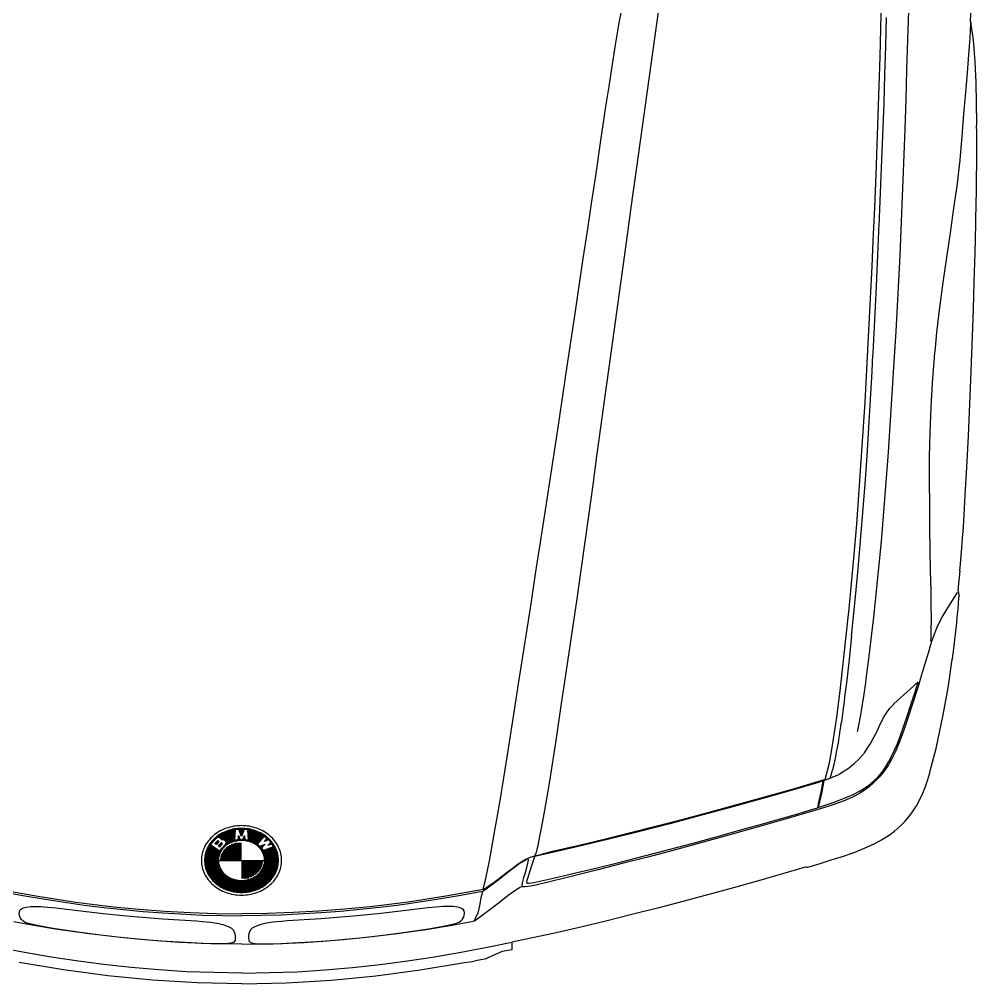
# Model space of a CAD drawing. Header units: millimetres. Extents: x -38686 to 870903, y -23218 to 232707.
# Drawn here: x 36675 to 37750, y 13337 to 14419 of the extents above; entities that cross this region are included whole.
import ezdxf

# ---------------------------------------------------------------- set-up
doc = ezdxf.new("R2010")
doc.units = ezdxf.units.MM
doc.header["$LTSCALE"] = 10
doc.layers.add('40 - Detail Outline', color=142, linetype='Continuous')

msp = doc.modelspace()

# ---------------------------------------------------------------- linework, layer by layer
at = {"layer": '40 - Detail Outline', "color": 252, "linetype": 'Continuous'}
for p, q in [((37743.28, 14416.795), (37745.68, 14471.195)), ((37348.78, 14415.695), (37353.58, 14440.195)), ((37395.067, 14448.002), (37367.68, 14250.695)), ((37642.68, 14409.195), (37643.38, 14440.895)), ((37672.88, 14396.495), (37673.88, 14428.995)), ((37648.08, 14389.495), (37648.88, 14421.595)), ((37344.58, 14390.995), (37348.78, 14415.695)), ((37641.78, 14377.495), (37642.68, 14409.195)), ((37743.18, 14414.895), (37742.38, 14398.195)), ((37743.28, 14417.395), (37743.18, 14414.895)), ((37743.28, 14416.795), (37746.28, 14395.995)), ((37671.88, 14363.095), (37672.88, 14396.495)), ((37742.38, 14398.195), (37741.08, 14379.695)), ((37746.28, 14395.995), (37748.18, 14371.795)), ((37340.78, 14366.395), (37344.58, 14390.995)), ((37647.18, 14357.495), (37648.08, 14389.495)), ((37640.78, 14344.495), (37641.78, 14377.495)), ((37741.08, 14379.695), (37739.38, 14359.395)), ((37337.38, 14343.995), (37340.78, 14366.395)), ((37748.18, 14371.795), (37749.18, 14348.495)), ((37646.08, 14325.495), (37647.18, 14357.495)), ((37670.78, 14329.595), (37671.88, 14363.095)), ((37739.38, 14359.395), (37737.48, 14337.295)), ((37333.88, 14321.595), (37337.38, 14343.995)), ((37639.68, 14311.395), (37640.78, 14344.495)), ((37749.18, 14348.495), (37750.08, 14302.695)), ((37737.48, 14337.295), (37735.48, 14313.295)), ((37328.48, 14286.195), (37333.88, 14321.595)), ((37644.78, 14289.095), (37646.08, 14325.495)), ((37669.68, 14296.195), (37670.78, 14329.595)), ((37638.48, 14278.395), (37639.68, 14311.395)), ((37735.48, 14313.295), (37733.48, 14287.795)), ((37750.08, 14302.695), (37750.08, 14300.295)), ((37750.18, 14292.695), (37750.08, 14300.295)), ((37643.38, 14252.795), (37644.78, 14289.095)), ((37668.68, 14267.795), (37669.68, 14296.195)), ((37733.48, 14287.795), (37732.38, 14275.095)), ((37750.18, 14265.795), (37750.18, 14292.695)), ((37322.28, 14243.695), (37328.48, 14286.195)), ((37637.18, 14245.395), (37638.48, 14278.395)), ((37667.58, 14239.395), (37668.68, 14267.795)), ((37732.38, 14275.095), (37731.18, 14261.495)), ((37731.18, 14261.495), (37729.78, 14248.495)), ((37749.88, 14233.195), (37750.18, 14265.795)), ((37367.68, 14250.695), (37363.28, 14219.095)), ((37635.68, 14208.095), (37637.18, 14245.395)), ((37640.98, 14196.995), (37643.38, 14252.795)), ((37729.78, 14248.495), (37728.08, 14234.695)), ((37317.68, 14212.795), (37322.28, 14243.695)), ((37666.48, 14211.095), (37667.58, 14239.395)), ((37728.08, 14234.695), (37724.28, 14207.495)), ((37727.58, 14236.795), (37727.48, 14236.795)), ((37749.78, 14222.395), (37749.88, 14233.195)), ((37313.08, 14181.795), (37317.68, 14212.795)), ((37363.28, 14219.095), (37354.48, 14155.695)), ((37749.18, 14190.095), (37749.68, 14216.495)), ((37749.68, 14216.495), (37749.78, 14222.395)), ((37634.08, 14170.795), (37635.68, 14208.095)), ((37665.38, 14182.695), (37666.48, 14211.095)), ((37724.28, 14207.495), (37720.18, 14179.895)), ((37638.68, 14145.695), (37640.78, 14190.695)), ((37640.78, 14190.695), (37640.88, 14193.095)), ((37640.88, 14193.795), (37640.98, 14196.995)), ((37640.88, 14193.095), (37640.88, 14193.795)), ((37308.38, 14150.995), (37313.08, 14181.795)), ((37664.08, 14154.395), (37665.38, 14182.695)), ((37720.18, 14179.895), (37716.08, 14152.095)), ((37748.38, 14157.495), (37749.18, 14190.095)), ((37632.68, 14141.995), (37634.08, 14170.795)), ((37299.18, 14089.195), (37308.38, 14150.995)), ((37354.48, 14155.695), (37350.08, 14123.295)), ((37662.78, 14125.995), (37664.08, 14154.395)), ((37716.08, 14152.095), (37711.98, 14124.195)), ((37747.48, 14124.395), (37748.38, 14157.495)), ((37631.38, 14113.195), (37632.68, 14141.995)), ((37637.18, 14111.995), (37638.68, 14145.695)), ((37661.28, 14097.595), (37662.78, 14125.995)), ((37350.08, 14123.295), (37345.58, 14090.795)), ((37711.98, 14124.195), (37708.38, 14096.095)), ((37746.48, 14093.995), (37747.48, 14124.395)), ((37629.88, 14084.495), (37631.38, 14113.195)), ((37633.78, 14044.595), (37637.18, 14111.995)), ((37659.68, 14069.195), (37661.28, 14097.595)), ((37708.38, 14096.095), (37705.18, 14067.895)), ((37745.38, 14063.495), (37746.48, 14093.995)), ((37289.98, 14027.595), (37299.18, 14089.195)), ((37345.58, 14090.795), (37341.18, 14058.395)), ((37628.38, 14055.695), (37629.88, 14084.495)), ((37657.98, 14040.795), (37659.68, 14069.195)), ((37705.18, 14067.895), (37703.38, 14050.795)), ((37743.58, 14015.395), (37745.38, 14063.495)), ((37341.18, 14058.395), (37336.68, 14026.095)), ((37624.78, 13989.695), (37628.38, 14055.695)), ((37703.38, 14050.795), (37702.48, 14040.995)), ((37633.28, 14036.695), (37633.78, 14044.595)), ((37655.78, 14004.995), (37657.98, 14040.795)), ((37702.38, 14039.795), (37700.18, 14011.595)), ((37702.48, 14040.995), (37702.38, 14039.795)), ((37632.68, 14024.295), (37633.18, 14033.495)), ((37633.18, 14033.495), (37633.28, 14035.495)), ((37633.28, 14035.495), (37633.28, 14036.695)), ((37280.38, 13963.795), (37289.98, 14027.595)), ((37336.68, 14026.095), (37332.28, 13993.795)), ((37630.88, 13992.795), (37632.68, 14024.295)), ((37700.18, 14011.595), (37698.48, 13983.595)), ((37742.38, 13987.795), (37743.58, 14015.395)), ((37653.38, 13969.195), (37655.78, 14004.995)), ((37332.28, 13993.795), (37327.78, 13961.395)), ((37622.78, 13956.695), (37624.78, 13989.695)), ((37628.98, 13961.295), (37630.88, 13992.795)), ((37740.78, 13951.795), (37742.38, 13987.795)), ((37698.48, 13983.595), (37697.38, 13955.695)), ((37275.58, 13931.995), (37280.38, 13963.795)), ((37650.98, 13933.495), (37653.38, 13969.195)), ((37327.78, 13961.395), (37323.38, 13929.295)), ((37620.58, 13923.795), (37622.78, 13956.695)), ((37626.98, 13929.395), (37628.98, 13961.295)), ((37697.38, 13955.695), (37696.88, 13928.195)), ((37738.98, 13916.795), (37740.78, 13951.795)), ((37270.68, 13900.195), (37275.58, 13931.995)), ((37648.58, 13900.095), (37650.98, 13933.495)), ((37323.38, 13929.295), (37318.98, 13897.095)), ((37618.28, 13890.995), (37620.58, 13923.795)), ((37624.78, 13897.695), (37626.98, 13929.395)), ((37696.88, 13928.195), (37696.88, 13900.995)), ((37737.38, 13885.495), (37738.98, 13916.795)), ((37265.88, 13868.495), (37270.68, 13900.195)), ((37645.98, 13866.595), (37648.58, 13900.095)), ((37696.88, 13900.995), (37696.98, 13874.495)), ((37318.98, 13897.095), (37314.48, 13864.995)), ((37615.38, 13852.795), (37618.28, 13890.995)), ((37622.38, 13865.995), (37624.78, 13897.695)), ((37736.08, 13862.895), (37737.38, 13885.495)), ((37260.38, 13832.695), (37265.88, 13868.495)), ((37619.78, 13834.295), (37622.38, 13865.995)), ((37643.08, 13833.295), (37645.98, 13866.595)), ((37696.98, 13874.495), (37696.98, 13865.195)), ((37314.48, 13864.995), (37309.98, 13833.095)), ((37696.98, 13865.195), (37697.18, 13848.695)), ((37734.88, 13844.395), (37736.08, 13862.895)), ((37612.18, 13814.695), (37615.38, 13852.795)), ((37697.18, 13848.695), (37697.58, 13823.995)), ((37734.68, 13841.495), (37734.88, 13844.395)), ((37309.98, 13833.095), (37305.48, 13801.095)), ((37616.98, 13802.795), (37619.78, 13834.295)), ((37639.98, 13800.095), (37643.08, 13833.295)), ((37733.18, 13821.695), (37734.68, 13841.495)), ((37254.88, 13797.095), (37260.38, 13832.695)), ((37697.58, 13823.995), (37698.08, 13800.395)), ((37609.58, 13786.195), (37612.18, 13814.695)), ((37731.48, 13804.095), (37733.18, 13821.695)), ((37305.48, 13801.095), (37300.98, 13769.195)), ((37614.08, 13771.295), (37616.98, 13802.795)), ((37731.18, 13800.495), (37731.48, 13804.095)), ((37250.08, 13766.095), (37254.88, 13797.095)), ((37636.68, 13766.995), (37639.98, 13800.095)), ((37698.08, 13800.395), (37698.48, 13778.295)), ((37731.18, 13800.495), (37729.08, 13778.795)), ((37606.88, 13757.695), (37609.58, 13786.195)), ((37300.98, 13769.195), (37288.08, 13680.995)), ((37609.58, 13727.095), (37614.08, 13771.295)), ((37698.48, 13778.295), (37698.48, 13778.095)), ((37698.48, 13778.095), (37698.78, 13761.795)), ((37728.38, 13776.095), (37715.58, 13755.795)), ((37729.08, 13778.795), (37730.28, 13771.895)), ((37729.78, 13764.695), (37730.08, 13769.695)), ((37730.08, 13769.695), (37730.28, 13771.895)), ((37245.18, 13735.195), (37250.08, 13766.095)), ((37606.28, 13751.595), (37606.88, 13757.695)), ((37634.68, 13748.395), (37636.68, 13766.995)), ((37698.78, 13761.795), (37698.88, 13746.495)), ((37729.18, 13757.295), (37729.78, 13764.695)), ((37603.38, 13723.995), (37606.28, 13751.595)), ((37629.18, 13701.895), (37634.68, 13748.395)), ((37698.88, 13746.495), (37698.68, 13732.595)), ((37711.18, 13748.395), (37705.18, 13736.295)), ((37715.58, 13755.795), (37711.18, 13748.395)), ((37727.78, 13742.295), (37728.38, 13748.295)), ((37728.38, 13748.295), (37729.18, 13757.295)), ((37705.18, 13736.295), (37699.58, 13721.295)), ((37724.18, 13710.495), (37727.78, 13742.295)), ((37235.58, 13673.595), (37245.18, 13735.195)), ((37609.58, 13727.095), (37606.48, 13697.695)), ((37698.48, 13726.195), (37698.28, 13721.695)), ((37698.68, 13732.595), (37698.48, 13726.195)), ((37600.38, 13696.495), (37603.38, 13723.995)), ((37698.38, 13717.595), (37695.58, 13708.195)), ((37699.58, 13721.295), (37698.38, 13717.595)), ((37695.58, 13708.195), (37690.58, 13691.395)), ((37722.98, 13702.195), (37724.08, 13709.795)), ((37724.08, 13709.795), (37724.08, 13710.495)), ((37597.18, 13669.095), (37600.38, 13696.495)), ((37606.48, 13697.695), (37603.78, 13674.595)), ((37626.18, 13679.195), (37629.18, 13701.895)), ((37717.98, 13669.195), (37722.78, 13700.795)), ((37722.78, 13700.795), (37722.98, 13702.195)), ((37690.58, 13691.395), (37687.18, 13680.195)), ((37231.48, 13646.895), (37235.58, 13673.595)), ((37288.08, 13680.995), (37283.68, 13651.595)), ((37603.78, 13674.595), (37601.88, 13659.195)), ((37623.88, 13662.095), (37625.68, 13674.895)), ((37625.68, 13674.895), (37626.18, 13679.195)), ((37675.38, 13667.495), (37684.38, 13675.995)), ((37681.28, 13665.695), (37684.38, 13675.995)), ((37684.68, 13671.795), (37682.88, 13666.295)), ((37687.18, 13680.195), (37684.68, 13671.795)), ((37592.98, 13635.895), (37597.18, 13669.095)), ((37620.18, 13638.695), (37623.88, 13662.095)), ((37657.28, 13651.095), (37668.88, 13661.595)), ((37668.88, 13661.595), (37675.18, 13667.395)), ((37674.88, 13645.495), (37681.28, 13665.695)), ((37675.18, 13667.395), (37675.38, 13667.495)), ((37682.88, 13666.295), (37678.58, 13652.295)), ((37712.58, 13638.795), (37717.98, 13669.195)), ((37283.68, 13651.595), (37277.38, 13609.995)), ((37601.28, 13653.595), (37600.28, 13645.995)), ((37601.88, 13658.695), (37601.28, 13653.595)), ((37601.88, 13659.195), (37601.88, 13658.695)), ((37652.68, 13646.395), (37657.08, 13650.895)), ((37657.08, 13650.895), (37657.28, 13651.095)), ((37678.58, 13652.295), (37672.58, 13633.995)), ((37227.48, 13620.295), (37231.48, 13646.895)), ((37600.28, 13645.995), (37598.18, 13630.595)), ((37616.68, 13621.095), (37620.18, 13638.695)), ((37645.28, 13635.295), (37648.78, 13641.095)), ((37648.78, 13641.095), (37651.88, 13645.295)), ((37651.88, 13645.295), (37652.68, 13646.395)), ((37668.08, 13625.395), (37672.88, 13639.595)), ((37672.88, 13639.595), (37674.88, 13645.495)), ((37704.48, 13600.895), (37712.58, 13638.795)), ((37587.58, 13600.095), (37592.98, 13635.895)), ((37597.68, 13626.595), (37598.18, 13630.595)), ((37640.68, 13625.795), (37644.68, 13634.195)), ((37644.68, 13634.195), (37645.28, 13635.295)), ((37672.58, 13633.995), (37668.38, 13621.795)), ((37223.38, 13593.795), (37227.48, 13620.295)), ((37595.38, 13611.195), (37596.38, 13617.795)), ((37596.38, 13617.795), (37596.48, 13618.195)), ((37596.48, 13618.195), (37596.98, 13621.895)), ((37596.98, 13621.895), (37597.08, 13622.895)), ((37597.08, 13622.895), (37597.68, 13626.595)), ((37616.48, 13620.295), (37616.68, 13621.095)), ((37633.98, 13612.195), (37636.28, 13616.595)), ((37636.28, 13616.595), (37636.78, 13617.695)), ((37636.78, 13617.695), (37637.88, 13619.895)), ((37637.88, 13619.895), (37639.48, 13623.195)), ((37639.48, 13623.195), (37640.68, 13625.795)), ((37668.38, 13621.795), (37663.88, 13609.795)), ((37664.48, 13615.495), (37668.08, 13625.395)), ((37277.38, 13609.995), (37270.28, 13564.595)), ((37592.78, 13596.795), (37594.78, 13607.495)), ((37594.78, 13607.495), (37595.38, 13611.195)), ((37628.78, 13603.395), (37630.38, 13605.895)), ((37630.38, 13605.895), (37633.98, 13612.195)), ((37663.88, 13609.795), (37658.98, 13597.895)), ((37660.68, 13605.595), (37664.48, 13615.495)), ((37584.68, 13585.095), (37587.58, 13600.095)), ((37592.28, 13593.995), (37592.78, 13596.795)), ((37620.88, 13592.595), (37623.98, 13596.395)), ((37623.98, 13596.395), (37627.28, 13600.995)), ((37627.28, 13600.995), (37628.78, 13603.395)), ((37654.98, 13592.895), (37657.28, 13597.795)), ((37658.98, 13597.895), (37655.18, 13590.195)), ((37657.28, 13597.795), (37660.68, 13605.595)), ((37698.08, 13575.895), (37704.48, 13600.895)), ((37219.28, 13568.195), (37223.38, 13593.795)), ((37579.88, 13566.195), (37584.68, 13585.095)), ((37589.98, 13582.995), (37591.18, 13588.495)), ((37591.18, 13588.495), (37592.28, 13593.995)), ((37607.28, 13579.895), (37612.48, 13584.195)), ((37612.48, 13584.195), (37617.48, 13588.895)), ((37617.48, 13588.895), (37620.88, 13592.595)), ((37647.88, 13580.195), (37651.58, 13586.495)), ((37655.18, 13590.195), (37650.98, 13582.695)), ((37651.58, 13586.495), (37654.98, 13592.895)), ((37586.68, 13571.095), (37588.28, 13576.695)), ((37588.28, 13576.695), (37588.58, 13577.595)), ((37588.58, 13577.595), (37588.88, 13578.795)), ((37588.88, 13578.795), (37589.28, 13580.495)), ((37589.28, 13580.495), (37589.98, 13582.995)), ((37596.28, 13572.695), (37600.38, 13575.095)), ((37600.38, 13575.095), (37605.18, 13578.395)), ((37605.18, 13578.395), (37607.28, 13579.895)), ((37639.38, 13569.295), (37643.88, 13574.595)), ((37646.18, 13575.595), (37640.78, 13568.895)), ((37643.88, 13574.595), (37647.88, 13580.195)), ((37650.98, 13582.695), (37646.18, 13575.595)), ((37695.18, 13566.195), (37697.58, 13573.895)), ((37697.58, 13573.895), (37698.08, 13575.895)), ((37215.08, 13542.795), (37219.28, 13568.195)), ((37270.28, 13564.595), (37267.38, 13546.995)), ((37579.88, 13566.195), (37546.58, 13556.095)), ((37572.58, 13563.095), (37555.58, 13557.895)), ((37577.48, 13564.695), (37572.58, 13563.095)), ((37577.48, 13564.695), (37575.48, 13553.995)), ((37578.48, 13564.995), (37576.08, 13552.295)), ((37580.28, 13565.595), (37578.48, 13564.995)), ((37582.68, 13566.495), (37580.28, 13565.595)), ((37582.68, 13566.495), (37585.58, 13567.695)), ((37585.58, 13567.695), (37591.78, 13570.395)), ((37585.68, 13568.295), (37586.68, 13571.095)), ((37591.78, 13570.395), (37593.78, 13571.295)), ((37593.78, 13571.295), (37596.28, 13572.695)), ((37628.88, 13559.895), (37634.28, 13564.395)), ((37634.78, 13562.795), (37629.48, 13558.095)), ((37634.28, 13564.395), (37639.38, 13569.295)), ((37640.78, 13568.895), (37634.78, 13562.795)), ((37692.58, 13558.495), (37695.18, 13566.195)), ((37546.58, 13556.095), (37501.08, 13543.295)), ((37554.58, 13557.595), (37526.08, 13549.495)), ((37555.58, 13557.895), (37554.58, 13557.595)), ((37575.48, 13553.995), (37572.28, 13539.095)), ((37576.08, 13552.295), (37572.28, 13534.795)), ((37611.58, 13549.495), (37618.58, 13553.195)), ((37623.68, 13553.895), (37617.68, 13550.195)), ((37618.58, 13553.195), (37623.18, 13555.895)), ((37623.18, 13555.895), (37628.88, 13559.895)), ((37629.48, 13558.095), (37623.68, 13553.895)), ((37689.58, 13550.995), (37692.58, 13558.495)), ((37212.38, 13527.695), (37215.08, 13542.795)), ((37267.38, 13546.995), (37264.78, 13531.795)), ((37501.08, 13543.295), (37445.28, 13528.095)), ((37526.08, 13549.495), (37474.88, 13535.295)), ((37598.28, 13541.295), (37583.98, 13536.295)), ((37588.98, 13540.395), (37604.38, 13546.295)), ((37604.88, 13543.895), (37598.28, 13541.295)), ((37604.38, 13546.295), (37611.58, 13549.495)), ((37611.38, 13546.895), (37604.88, 13543.895)), ((37617.68, 13550.195), (37611.38, 13546.895)), ((37682.38, 13536.695), (37686.18, 13543.695)), ((37686.18, 13543.695), (37689.58, 13550.995)), ((37264.78, 13531.795), (37262.58, 13519.395)), ((37474.88, 13535.295), (37438.58, 13525.495)), ((37569.38, 13531.695), (37532.58, 13520.895)), ((37550.28, 13528.295), (37562.48, 13531.895)), ((37562.48, 13531.895), (37571.28, 13534.495)), ((37583.98, 13536.295), (37569.38, 13531.695)), ((37572.28, 13539.095), (37571.28, 13534.495)), ((37572.28, 13534.795), (37577.78, 13536.595)), ((37577.78, 13536.595), (37580.98, 13537.695)), ((37580.98, 13537.695), (37588.98, 13540.395)), ((37677.98, 13529.895), (37682.38, 13536.695)), ((37209.58, 13511.395), (37212.38, 13527.695)), ((37262.58, 13519.395), (37260.48, 13507.995)), ((37417.38, 13520.695), (37389.48, 13513.495)), ((37438.58, 13525.495), (37405.38, 13516.695)), ((37445.28, 13528.095), (37417.38, 13520.695)), ((37532.58, 13520.895), (37498.58, 13511.295)), ((37509.88, 13516.595), (37550.28, 13528.295)), ((37664.58, 13514.195), (37669.48, 13519.195)), ((37669.48, 13519.195), (37673.88, 13524.395)), ((37673.88, 13524.395), (37677.98, 13529.895)), ((36910.325, 13509.295), (36917.298, 13509.295)), ((36915.385, 13510.595), (36933.76, 13510.595)), ((36917.316, 13509.694), (36916.839, 13498.54)), ((36921.576, 13510.104), (36917.316, 13509.694)), ((36924.58, 13502.495), (36921.576, 13510.104)), ((36921.896, 13509.295), (36927.265, 13509.295)), ((36927.584, 13510.104), (36924.58, 13502.495)), ((36931.845, 13509.694), (36927.584, 13510.104)), ((36932.322, 13498.54), (36931.845, 13509.694)), ((36931.862, 13509.295), (36938.838, 13509.295)), ((37203.08, 13474.995), (37209.58, 13511.395)), ((37389.48, 13513.495), (37361.48, 13506.295)), ((37405.38, 13516.695), (37371.98, 13508.095)), ((37457.78, 13502.095), (37483.88, 13509.295)), ((37498.58, 13511.295), (37464.58, 13501.795)), ((37483.88, 13509.295), (37509.88, 13516.595)), ((37650.88, 13503.195), (37657.98, 13508.395)), ((37657.98, 13508.395), (37664.58, 13514.195)), ((36896.087, 13500.052), (36889.787, 13493.232)), ((36891.795, 13497.595), (36893.817, 13497.595)), ((36893.018, 13498.895), (36895.018, 13498.895)), ((36894.372, 13500.195), (36896.239, 13500.195)), ((36895.864, 13501.495), (36916.965, 13501.495)), ((36897.518, 13502.795), (36917.021, 13502.795)), ((36899.364, 13504.095), (36917.076, 13504.095)), ((36901.24, 13500.195), (36916.909, 13500.195)), ((36901.447, 13505.395), (36917.132, 13505.395)), ((36902.038, 13498.895), (36916.854, 13498.895)), ((36903.882, 13506.695), (36917.187, 13506.695)), ((36906.213, 13497.595), (36919.768, 13497.595)), ((36906.741, 13507.995), (36917.243, 13507.995)), ((36916.839, 13498.54), (36921.028, 13499.059)), ((36919.704, 13498.895), (36929.457, 13498.895)), ((36921.028, 13499.059), (36921.222, 13503.595)), ((36921.077, 13500.195), (36922.603, 13500.195)), ((36921.133, 13501.495), (36922.075, 13501.495)), ((36921.188, 13502.795), (36921.547, 13502.795)), ((36921.222, 13503.595), (36923.09, 13498.995)), ((36922.409, 13507.995), (36926.751, 13507.995)), ((36922.922, 13506.695), (36926.238, 13506.695)), ((36923.09, 13498.995), (36926.071, 13498.995)), ((36923.435, 13505.395), (36925.725, 13505.395)), ((36923.949, 13504.095), (36925.212, 13504.095)), ((36924.462, 13502.795), (36924.699, 13502.795)), ((36926.071, 13498.995), (36927.938, 13503.595)), ((36926.558, 13500.195), (36928.084, 13500.195)), ((36927.086, 13501.495), (36928.028, 13501.495)), ((36927.613, 13502.795), (36927.972, 13502.795)), ((36927.938, 13503.595), (36928.132, 13499.059)), ((36928.132, 13499.059), (36932.322, 13498.54)), ((36929.383, 13497.595), (36945.642, 13497.595)), ((36931.918, 13507.995), (36942.414, 13507.995)), ((36931.973, 13506.695), (36945.285, 13506.695)), ((36932.029, 13505.395), (36947.706, 13505.395)), ((36932.084, 13504.095), (36949.79, 13504.095)), ((36932.14, 13502.795), (36951.638, 13502.795)), ((36932.196, 13501.495), (36949.068, 13501.495)), ((36932.251, 13500.195), (36947.926, 13500.195)), ((36932.307, 13498.895), (36946.784, 13498.895)), ((36950.038, 13502.6), (36942.312, 13493.804)), ((36953.051, 13500.174), (36950.038, 13502.6)), ((36950.08, 13496.791), (36953.051, 13500.174)), ((36954.878, 13498.699), (36950.08, 13496.791)), ((36950.785, 13497.595), (36952.1, 13497.595)), ((36951.41, 13501.495), (36953.292, 13501.495)), ((36951.927, 13498.895), (36956.136, 13498.895)), ((36953.025, 13500.195), (36954.784, 13500.195)), ((36957.334, 13496.041), (36954.878, 13498.699)), ((36955.898, 13497.595), (36957.368, 13497.595)), ((37260.48, 13507.995), (37258.18, 13496.595)), ((37338.68, 13499.795), (37299.78, 13490.395)), ((37333.48, 13499.395), (37303.68, 13492.195)), ((37361.48, 13506.295), (37333.48, 13499.395)), ((37371.98, 13508.095), (37338.68, 13499.795)), ((37464.58, 13501.795), (37407.78, 13486.395)), ((37431.68, 13494.995), (37457.78, 13502.095)), ((37635.58, 13494.395), (37643.38, 13498.495)), ((37643.38, 13498.495), (37650.88, 13503.195)), ((36885.301, 13487.195), (36898.488, 13487.195)), ((36885.859, 13488.495), (36896.614, 13488.495)), ((36886.475, 13489.795), (36894.741, 13489.795)), ((36887.151, 13491.095), (36892.867, 13491.095)), ((36887.911, 13492.395), (36890.994, 13492.395)), ((36888.757, 13493.695), (36890.214, 13493.695)), ((36889.681, 13494.995), (36891.415, 13494.995)), ((36889.787, 13493.232), (36899.808, 13486.279)), ((36890.69, 13496.295), (36892.616, 13496.295)), ((36894.802, 13494.46), (36897.209, 13497.066)), ((36896.378, 13493.367), (36894.802, 13494.46)), ((36895.296, 13494.995), (36897.882, 13494.995)), ((36895.905, 13493.695), (36896.681, 13493.695)), ((36898.802, 13495.991), (36896.378, 13493.367)), ((36896.496, 13496.295), (36898.977, 13496.295)), ((36901.198, 13494.784), (36898.517, 13491.882)), ((36898.517, 13491.882), (36900.093, 13490.788)), ((36898.991, 13492.395), (36901.577, 13492.395)), ((36899.652, 13491.095), (36900.376, 13491.095)), ((36899.808, 13486.279), (36906.388, 13493.403)), ((36900.093, 13490.788), (36902.78, 13493.696)), ((36900.192, 13493.695), (36902.778, 13493.695)), ((36900.654, 13487.195), (36902.409, 13487.195)), ((36901.48, 13494.995), (36902.504, 13494.995)), ((36901.854, 13488.495), (36903.394, 13488.495)), ((36903.055, 13489.795), (36904.539, 13489.795)), ((36904.256, 13491.095), (36905.884, 13491.095)), ((36904.798, 13487.195), (36924.58, 13487.195)), ((36905.457, 13492.395), (36907.463, 13492.395)), ((36905.913, 13488.495), (36924.58, 13488.495)), ((36906.612, 13493.695), (36909.334, 13493.695)), ((36907.048, 13496.295), (36914.711, 13496.295)), ((36907.17, 13494.995), (36911.655, 13494.995)), ((36907.225, 13489.795), (36924.58, 13489.795)), ((36908.777, 13491.095), (36924.58, 13491.095)), ((36910.675, 13492.395), (36924.58, 13492.395)), ((36913.052, 13493.695), (36924.58, 13493.695)), ((36916.347, 13494.995), (36924.58, 13494.995)), ((36934.445, 13496.295), (36944.5, 13496.295)), ((36937.509, 13494.995), (36943.358, 13494.995)), ((36939.83, 13493.695), (36942.447, 13493.695)), ((36941.706, 13492.395), (36944.061, 13492.395)), ((36942.312, 13493.804), (36945.141, 13491.526)), ((36943.268, 13491.095), (36948.637, 13491.095)), ((36944.605, 13489.795), (36947.495, 13489.795)), ((36945.141, 13491.526), (36951.096, 13493.894)), ((36945.753, 13488.495), (36947.72, 13488.495)), ((36946.74, 13487.195), (36948.595, 13487.195)), ((36951.096, 13493.894), (36947.127, 13489.376)), ((36947.127, 13489.376), (36949.073, 13486.485)), ((36947.326, 13492.395), (36949.779, 13492.395)), ((36949.073, 13486.485), (36960.666, 13491.095)), ((36950.595, 13493.695), (36950.921, 13493.695)), ((36950.858, 13487.195), (36963.855, 13487.195)), ((36954.128, 13488.495), (36963.3, 13488.495)), ((36954.136, 13492.4), (36957.334, 13496.041)), ((36958.595, 13494.173), (36954.136, 13492.4)), ((36955.273, 13493.695), (36957.392, 13493.695)), ((36956.415, 13494.995), (36959.482, 13494.995)), ((36957.099, 13496.295), (36958.475, 13496.295)), ((36957.397, 13489.795), (36962.688, 13489.795)), ((36960.666, 13491.095), (36958.595, 13494.173)), ((36958.916, 13493.695), (36960.402, 13493.695)), ((36959.791, 13492.395), (36961.245, 13492.395)), ((36960.666, 13491.095), (36962.015, 13491.095)), ((37256.28, 13487.895), (37255.38, 13484.495)), ((37257.18, 13491.995), (37256.28, 13487.895)), ((37258.18, 13496.595), (37257.18, 13491.995)), ((37299.78, 13490.395), (37260.88, 13481.395)), ((37303.68, 13492.195), (37273.88, 13485.295)), ((37377.18, 13480.595), (37404.48, 13487.695)), ((37404.48, 13487.695), (37431.68, 13494.995)), ((37614.28, 13485.195), (37627.58, 13490.595)), ((37627.58, 13490.595), (37635.58, 13494.395)), ((36883.084, 13476.795), (36898.673, 13476.795)), ((36883.157, 13478.095), (36898.807, 13478.095)), ((36883.296, 13479.395), (36899.027, 13479.395)), ((36883.493, 13480.695), (36899.335, 13480.695)), ((36883.732, 13481.995), (36899.736, 13481.995)), ((36884.037, 13483.295), (36900.235, 13483.295)), ((36884.406, 13484.595), (36900.838, 13484.595)), ((36884.824, 13485.895), (36901.561, 13485.895)), ((36900.679, 13476.795), (36924.58, 13476.795)), ((36900.822, 13478.095), (36924.58, 13478.095)), ((36901.06, 13479.395), (36924.58, 13479.395)), ((36901.397, 13480.695), (36924.58, 13480.695)), ((36901.836, 13481.995), (36924.58, 13481.995)), ((36902.385, 13483.295), (36924.58, 13483.295)), ((36903.053, 13484.595), (36924.58, 13484.595)), ((36903.852, 13485.895), (36924.58, 13485.895)), ((36947.586, 13485.895), (36964.341, 13485.895)), ((36948.308, 13484.595), (36964.755, 13484.595)), ((36948.916, 13483.295), (36965.12, 13483.295)), ((36949.42, 13481.995), (36965.433, 13481.995)), ((36949.827, 13480.695), (36965.669, 13480.695)), ((36950.142, 13479.395), (36965.861, 13479.395)), ((36950.367, 13478.095), (36966.009, 13478.095)), ((36950.49, 13476.795), (36966.078, 13476.795)), ((37238.68, 13473.795), (37243.18, 13476.495)), ((37242.58, 13475.495), (37244.88, 13476.695)), ((37243.18, 13476.495), (37247.98, 13478.695)), ((37246.38, 13477.095), (37244.88, 13476.695)), ((37246.88, 13475.795), (37246.38, 13477.095)), ((37253.58, 13479.795), (37247.68, 13461.095)), ((37247.98, 13478.695), (37253.88, 13480.795)), ((37260.88, 13481.395), (37253.58, 13479.795)), ((37253.88, 13480.795), (37262.08, 13482.595)), ((37255.38, 13484.495), (37253.98, 13480.795)), ((37273.88, 13485.295), (37262.08, 13482.595)), ((37349.88, 13473.695), (37377.18, 13480.595)), ((37379.28, 13478.895), (37352.08, 13471.895)), ((37407.78, 13486.395), (37379.28, 13478.895)), ((37573.18, 13471.695), (37586.88, 13475.995)), ((37586.88, 13475.995), (37600.68, 13480.395)), ((37600.68, 13480.395), (37614.28, 13485.195)), ((36883.052, 13475.495), (36966.105, 13475.495)), ((36883.074, 13474.195), (36898.665, 13474.195)), ((36883.165, 13472.895), (36898.802, 13472.895)), ((36883.297, 13471.595), (36899.025, 13471.595)), ((36883.482, 13470.295), (36899.337, 13470.295)), ((36883.739, 13468.995), (36899.741, 13468.995)), ((36884.041, 13467.695), (36900.242, 13467.695)), ((36884.392, 13466.395), (36900.848, 13466.395)), ((36884.827, 13465.095), (36901.568, 13465.095)), ((36924.58, 13474.195), (36948.482, 13474.195)), ((36924.58, 13472.895), (36948.338, 13472.895)), ((36924.58, 13471.595), (36948.1, 13471.595)), ((36924.58, 13470.295), (36947.764, 13470.295)), ((36924.58, 13468.995), (36947.324, 13468.995)), ((36924.58, 13467.695), (36946.775, 13467.695)), ((36924.58, 13466.395), (36946.107, 13466.395)), ((36924.58, 13465.095), (36945.309, 13465.095)), ((36947.59, 13465.095), (36964.337, 13465.095)), ((36948.314, 13466.395), (36964.765, 13466.395)), ((36948.926, 13467.695), (36965.117, 13467.695)), ((36949.435, 13468.995), (36965.423, 13468.995)), ((36949.832, 13470.295), (36965.682, 13470.295)), ((36950.137, 13471.595), (36965.861, 13471.595)), ((36950.353, 13472.895), (36965.997, 13472.895)), ((36950.483, 13474.195), (36966.092, 13474.195)), ((37198.98, 13454.995), (37203.08, 13474.995)), ((37219.88, 13459.895), (37231.38, 13468.795)), ((37221.88, 13460.795), (37229.88, 13467.195)), ((37229.88, 13467.195), (37236.08, 13471.595)), ((37231.38, 13468.795), (37234.28, 13470.895)), ((37234.28, 13470.895), (37238.68, 13473.795)), ((37236.08, 13471.595), (37242.58, 13475.495)), ((37244.08, 13464.195), (37246.88, 13475.795)), ((37295.18, 13460.395), (37322.58, 13466.895)), ((37322.58, 13466.895), (37349.88, 13473.695)), ((37352.08, 13471.895), (37324.68, 13464.995)), ((37559.18, 13468.195), (37532.18, 13460.395)), ((37559.28, 13467.595), (37573.18, 13471.695)), ((36885.312, 13463.795), (36902.414, 13463.795)), ((36885.85, 13462.495), (36903.401, 13462.495)), ((36886.469, 13461.195), (36904.551, 13461.195)), ((36887.161, 13459.895), (36905.892, 13459.895)), ((36887.918, 13458.595), (36907.463, 13458.595)), ((36888.747, 13457.295), (36909.319, 13457.295)), ((36889.671, 13455.995), (36911.658, 13455.995)), ((36890.693, 13454.695), (36914.72, 13454.695)), ((36924.58, 13463.795), (36944.363, 13463.795)), ((36924.58, 13462.495), (36943.248, 13462.495)), ((36924.58, 13461.195), (36941.935, 13461.195)), ((36924.58, 13459.895), (36940.383, 13459.895)), ((36924.58, 13458.595), (36938.486, 13458.595)), ((36924.58, 13457.295), (36936.109, 13457.295)), ((36924.58, 13455.995), (36932.813, 13455.995)), ((36934.473, 13454.695), (36958.472, 13454.695)), ((36937.52, 13455.995), (36959.496, 13455.995)), ((36939.819, 13457.295), (36960.409, 13457.295)), ((36941.705, 13458.595), (36961.241, 13458.595)), ((36943.285, 13459.895), (36962.001, 13459.895)), ((36944.613, 13461.195), (36962.697, 13461.195)), ((36945.756, 13462.495), (36963.305, 13462.495)), ((36946.742, 13463.795), (36963.848, 13463.795)), ((37195.38, 13440.595), (37213.88, 13454.295)), ((37196.08, 13442.895), (37198.98, 13454.995)), ((37208.38, 13451.195), (37219.88, 13459.895)), ((37213.88, 13454.295), (37221.88, 13460.795)), ((37240.18, 13450.295), (37241.78, 13456.295)), ((37241.78, 13456.295), (37244.08, 13464.195)), ((37245.68, 13455.095), (37244.88, 13452.795)), ((37247.68, 13461.095), (37245.68, 13455.095)), ((37263.08, 13452.995), (37273.18, 13455.295)), ((37294.58, 13457.595), (37264.38, 13450.095)), ((37273.18, 13455.295), (37295.18, 13460.395)), ((37324.68, 13464.995), (37294.58, 13457.595)), ((37532.18, 13460.395), (37505.28, 13452.695)), ((36891.809, 13453.395), (36919.787, 13453.395)), ((36893.033, 13452.095), (36956.127, 13452.095)), ((36894.378, 13450.795), (36954.78, 13450.795)), ((36895.866, 13449.495), (36953.291, 13449.495)), ((36897.52, 13448.195), (36951.637, 13448.195)), ((36899.374, 13446.895), (36949.784, 13446.895)), ((36901.473, 13445.595), (36947.688, 13445.595)), ((36903.88, 13444.295), (36945.287, 13444.295)), ((36929.448, 13453.395), (36957.353, 13453.395)), ((37196.322, 13442.784), (37208.38, 13451.195)), ((37230.234, 13441.046), (37236.734, 13444.946)), ((37236.734, 13444.946), (37239.977, 13446.639)), ((37239.58, 13447.095), (37240.18, 13450.295)), ((37239.58, 13446.495), (37239.58, 13447.095)), ((37239.68, 13446.195), (37239.58, 13446.495)), ((37239.78, 13445.995), (37239.68, 13446.195)), ((37241.08, 13445.795), (37239.78, 13445.995)), ((37241.48, 13445.795), (37241.08, 13445.795)), ((37243.08, 13445.895), (37241.48, 13445.795)), ((37249.48, 13446.595), (37243.08, 13445.895)), ((37244.88, 13452.795), (37244.68, 13451.095)), ((37244.68, 13451.095), (37245.08, 13450.295)), ((37245.08, 13450.295), (37245.38, 13449.995)), ((37245.38, 13449.995), (37247.18, 13449.895)), ((37247.18, 13449.895), (37252.98, 13450.795)), ((37254.98, 13447.795), (37249.48, 13446.595)), ((37252.98, 13450.795), (37263.08, 13452.995)), ((37257.88, 13448.495), (37254.98, 13447.795)), ((37259.48, 13448.895), (37257.88, 13448.495)), ((37259.58, 13448.895), (37259.48, 13448.895)), ((37264.38, 13450.095), (37259.58, 13448.895)), ((37476.88, 13444.795), (37420.08, 13429.395)), ((37505.28, 13452.695), (37476.88, 13444.795)), ((36653.639, 13442.784), (36695.88, 13435.195)), ((36654.58, 13440.595), (36679.18, 13436.095)), ((36679.18, 13436.095), (36703.98, 13431.895)), ((36695.88, 13435.195), (36738.38, 13428.695)), ((36906.735, 13442.995), (36942.417, 13442.995)), ((36910.295, 13441.695), (36938.876, 13441.695)), ((36915.408, 13440.395), (36933.745, 13440.395)), ((37154.08, 13435.195), (37111.58, 13428.695)), ((37170.78, 13436.095), (37145.98, 13431.895)), ((37196.322, 13442.784), (37154.08, 13435.195)), ((37195.38, 13440.595), (37170.78, 13436.095)), ((37193.38, 13433.295), (37191.68, 13424.395)), ((37195.38, 13440.595), (37193.38, 13433.295)), ((37216.034, 13430.246), (37224.034, 13436.646)), ((37224.034, 13436.646), (37230.234, 13441.046)), ((36677.48, 13421.295), (36679.68, 13422.295)), ((36679.68, 13422.295), (36682.68, 13422.995)), ((36682.68, 13422.995), (36687.58, 13423.695)), ((36687.58, 13423.695), (36693.28, 13423.895)), ((36693.28, 13423.895), (36699.38, 13423.695)), ((36699.38, 13423.695), (36702.58, 13423.495)), ((36702.58, 13423.495), (36715.98, 13422.295)), ((36703.98, 13431.895), (36737.98, 13426.695)), ((36715.98, 13422.295), (36746.98, 13418.495)), ((36737.98, 13426.695), (36747.88, 13425.395)), ((36738.38, 13428.695), (36780.98, 13423.495)), ((36747.88, 13425.395), (36769.98, 13422.695)), ((36769.98, 13422.695), (36791.98, 13420.295)), ((36780.98, 13423.495), (36809.68, 13420.695)), ((37068.98, 13423.495), (37040.28, 13420.695)), ((37079.98, 13422.695), (37057.98, 13420.295)), ((37111.58, 13428.695), (37068.98, 13423.495)), ((37102.08, 13425.395), (37079.98, 13422.695)), ((37111.98, 13426.695), (37102.08, 13425.395)), ((37133.98, 13422.295), (37102.98, 13418.495)), ((37145.98, 13431.895), (37111.98, 13426.695)), ((37147.38, 13423.495), (37133.98, 13422.295)), ((37150.58, 13423.695), (37147.38, 13423.495)), ((37156.68, 13423.895), (37150.58, 13423.695)), ((37162.38, 13423.695), (37156.68, 13423.895)), ((37167.28, 13422.995), (37162.38, 13423.695)), ((37170.28, 13422.295), (37167.28, 13422.995)), ((37172.48, 13421.295), (37170.28, 13422.295)), ((37186.318, 13407.665), (37208.034, 13423.746)), ((37191.68, 13424.395), (37190.18, 13417.895)), ((37208.034, 13423.746), (37216.034, 13430.246)), ((37391.58, 13421.995), (37362.98, 13414.695)), ((37420.08, 13429.395), (37391.58, 13421.995)), ((36675.08, 13416.195), (36675.48, 13418.995)), ((36675.28, 13413.695), (36675.08, 13416.195)), ((36675.98, 13411.495), (36675.28, 13413.695)), ((36675.48, 13418.995), (36676.08, 13420.195)), ((36677.08, 13409.595), (36675.98, 13411.495)), ((36676.08, 13420.195), (36677.48, 13421.295)), ((36746.98, 13418.495), (36769.08, 13415.995)), ((36769.08, 13415.995), (36791.38, 13413.695)), ((36791.38, 13413.695), (36813.58, 13411.595)), ((36791.98, 13420.295), (36814.18, 13418.295)), ((36809.68, 13420.695), (36838.48, 13418.495)), ((36813.58, 13411.595), (36835.78, 13409.895)), ((36814.18, 13418.295), (36836.28, 13416.595)), ((36836.28, 13416.595), (36855.78, 13415.395)), ((36838.48, 13418.495), (36867.28, 13416.895)), ((36855.78, 13415.395), (36880.58, 13414.195)), ((36867.28, 13416.895), (36896.18, 13415.895)), ((36880.58, 13414.195), (36924.98, 13413.395)), ((36896.18, 13415.895), (36924.98, 13415.595)), ((36953.78, 13415.895), (36924.98, 13415.595)), ((36969.38, 13414.195), (36924.98, 13413.395)), ((36982.68, 13416.895), (36953.78, 13415.895)), ((36994.18, 13415.395), (36969.38, 13414.195)), ((37011.48, 13418.495), (36982.68, 13416.895)), ((37013.68, 13416.595), (36994.18, 13415.395)), ((37040.28, 13420.695), (37011.48, 13418.495)), ((37035.78, 13418.295), (37013.68, 13416.595)), ((37036.38, 13411.595), (37014.18, 13409.895)), ((37057.98, 13420.295), (37035.78, 13418.295)), ((37058.58, 13413.695), (37036.38, 13411.595)), ((37080.88, 13415.995), (37058.58, 13413.695)), ((37102.98, 13418.495), (37080.88, 13415.995)), ((37173.88, 13420.195), (37172.48, 13421.295)), ((37172.88, 13409.595), (37173.98, 13411.495)), ((37174.48, 13418.995), (37173.88, 13420.195)), ((37173.98, 13411.495), (37174.68, 13413.695)), ((37174.88, 13416.195), (37174.48, 13418.995)), ((37174.68, 13413.695), (37174.88, 13416.195)), ((37186.302, 13407.662), (37188.58, 13413.095)), ((37188.58, 13413.095), (37189.08, 13414.295)), ((37190.18, 13417.895), (37189.08, 13414.295)), ((37362.98, 13414.695), (37333.58, 13407.395)), ((36689.08, 13402.895), (36668.88, 13406.695)), ((36678.68, 13407.895), (36677.08, 13409.595)), ((36680.98, 13406.295), (36678.68, 13407.895)), ((36683.78, 13405.195), (36680.98, 13406.295)), ((36688.38, 13403.995), (36683.78, 13405.195)), ((36698.88, 13401.695), (36688.38, 13403.995)), ((36715.78, 13398.395), (36689.08, 13402.895)), ((36715.48, 13398.795), (36698.88, 13401.695)), ((36835.78, 13409.895), (36874.08, 13407.495)), ((36874.08, 13407.495), (36880.38, 13407.095)), ((36880.38, 13407.095), (36890.08, 13406.095)), ((36890.08, 13406.095), (36899.18, 13404.595)), ((36899.18, 13404.595), (36903.78, 13403.495)), ((36903.78, 13403.495), (36907.88, 13402.195)), ((36907.88, 13402.195), (36911.08, 13400.695)), ((36911.08, 13400.695), (36913.48, 13399.295)), ((36938.88, 13400.695), (36936.48, 13399.295)), ((36942.08, 13402.195), (36938.88, 13400.695)), ((36946.18, 13403.495), (36942.08, 13402.195)), ((36950.78, 13404.595), (36946.18, 13403.495)), ((36959.88, 13406.095), (36950.78, 13404.595)), ((36969.58, 13407.095), (36959.88, 13406.095)), ((36975.88, 13407.495), (36969.58, 13407.095)), ((37014.18, 13409.895), (36975.88, 13407.495)), ((37134.18, 13398.395), (37160.88, 13402.895)), ((37134.48, 13398.795), (37151.08, 13401.695)), ((37151.08, 13401.695), (37161.58, 13403.995)), ((37160.88, 13402.895), (37181.08, 13406.695)), ((37161.58, 13403.995), (37166.18, 13405.195)), ((37166.18, 13405.195), (37168.98, 13406.295)), ((37168.98, 13406.295), (37171.28, 13407.895)), ((37171.28, 13407.895), (37172.88, 13409.595)), ((37181.08, 13406.695), (37186.302, 13407.662)), ((37304.08, 13400.295), (37274.48, 13393.595)), ((37333.58, 13407.395), (37304.08, 13400.295)), ((36743.68, 13394.695), (36715.48, 13398.795)), ((36750.48, 13393.495), (36715.78, 13398.395)), ((36766.18, 13391.695), (36743.68, 13394.695)), ((36785.18, 13389.295), (36750.48, 13393.495)), ((36788.78, 13389.095), (36766.18, 13391.695)), ((36820.08, 13385.895), (36785.18, 13389.295)), ((36913.48, 13399.295), (36914.88, 13397.795)), ((36914.88, 13397.795), (36916.28, 13395.295)), ((36916.28, 13395.295), (36917.08, 13393.095)), ((36917.08, 13393.095), (36917.38, 13391.095)), ((36917.38, 13391.095), (36917.58, 13389.295)), ((36917.58, 13389.295), (36917.48, 13387.595)), ((36932.58, 13391.095), (36932.38, 13389.295)), ((36932.38, 13389.295), (36932.48, 13387.595)), ((36932.88, 13393.095), (36932.58, 13391.095)), ((36933.68, 13395.295), (36932.88, 13393.095)), ((36935.08, 13397.795), (36933.68, 13395.295)), ((36936.48, 13399.295), (36935.08, 13397.795)), ((37029.88, 13385.895), (37064.78, 13389.295)), ((37061.18, 13389.095), (37083.78, 13391.695)), ((37064.78, 13389.295), (37099.48, 13393.495)), ((37083.78, 13391.695), (37106.28, 13394.695)), ((37099.48, 13393.495), (37134.18, 13398.395)), ((37106.28, 13394.695), (37134.48, 13398.795)), ((37274.48, 13393.595), (37228.18, 13383.595)), ((36811.38, 13386.895), (36788.78, 13389.095)), ((36833.98, 13384.995), (36811.38, 13386.895)), ((36854.98, 13383.395), (36820.08, 13385.895)), ((36854.48, 13383.595), (36833.98, 13384.995)), ((36874.88, 13382.595), (36854.48, 13383.595)), ((36889.98, 13381.895), (36854.98, 13383.395)), ((36879.38, 13382.395), (36874.88, 13382.595)), ((36903.38, 13381.995), (36879.38, 13382.395)), ((36924.98, 13381.295), (36889.98, 13381.895)), ((36909.98, 13382.295), (36903.38, 13381.995)), ((36913.98, 13382.895), (36909.98, 13382.295)), ((36915.78, 13383.595), (36913.98, 13382.895)), ((36916.68, 13384.795), (36915.78, 13383.595)), ((36917.28, 13386.095), (36916.68, 13384.795)), ((36917.48, 13387.595), (36917.28, 13386.095)), ((36924.98, 13381.295), (36959.98, 13381.895)), ((36932.48, 13387.595), (36932.68, 13386.095)), ((36932.68, 13386.095), (36933.28, 13384.795)), ((36933.28, 13384.795), (36934.18, 13383.595)), ((36934.18, 13383.595), (36935.98, 13382.895)), ((36935.98, 13382.895), (36939.98, 13382.295)), ((36939.98, 13382.295), (36946.58, 13381.995)), ((36946.58, 13381.995), (36970.58, 13382.395)), ((36959.98, 13381.895), (36994.98, 13383.395)), ((36970.58, 13382.395), (36975.08, 13382.595)), ((36975.08, 13382.595), (36995.48, 13383.595)), ((36994.98, 13383.395), (37029.88, 13385.895)), ((36995.48, 13383.595), (37015.98, 13384.995)), ((37015.98, 13384.995), (37038.58, 13386.895)), ((37038.58, 13386.895), (37061.18, 13389.095)), ((37198.58, 13377.595), (37228.18, 13383.595)), ((37228.48, 13375.295), (37228.48, 13383.495)), ((36681.08, 13371.995), (36651.38, 13377.595)), ((36710.88, 13366.895), (36681.08, 13371.995)), ((37139.08, 13366.895), (37168.88, 13371.995)), ((37168.88, 13371.995), (37198.58, 13377.595)), ((37217.18, 13373.095), (37197.68, 13364.695)), ((37228.48, 13375.295), (37217.18, 13373.095)), ((36724.58, 13352.595), (36674.98, 13360.795)), ((36738.88, 13362.595), (36710.88, 13366.895)), ((36769.78, 13358.595), (36738.88, 13362.595)), ((36800.68, 13355.195), (36769.78, 13358.595)), ((37049.28, 13355.195), (37080.18, 13358.595)), ((37080.18, 13358.595), (37111.08, 13362.595)), ((37111.08, 13362.595), (37139.08, 13366.895)), ((37125.38, 13352.595), (37174.98, 13360.795)), ((37174.98, 13360.795), (37184.08, 13362.095)), ((37184.08, 13362.095), (37186.88, 13362.795)), ((37197.68, 13364.695), (37186.88, 13362.795)), ((36774.48, 13345.995), (36724.58, 13352.595)), ((36824.48, 13341.095), (36774.48, 13345.995)), ((36831.68, 13352.495), (36800.68, 13355.195)), ((36862.78, 13350.595), (36831.68, 13352.495)), ((36893.88, 13349.495), (36862.78, 13350.595)), ((36924.98, 13349.095), (36893.88, 13349.495)), ((36924.98, 13349.095), (36956.08, 13349.495)), ((36956.08, 13349.495), (36987.18, 13350.595)), ((36987.18, 13350.595), (37018.28, 13352.495)), ((37018.28, 13352.495), (37049.28, 13355.195)), ((37025.48, 13341.095), (37075.48, 13345.995)), ((37075.48, 13345.995), (37125.38, 13352.595)), ((36874.68, 13338.095), (36824.48, 13341.095)), ((36924.98, 13337.095), (36874.68, 13338.095)), ((36924.98, 13337.095), (36975.28, 13338.095)), ((36975.28, 13338.095), (37025.48, 13341.095))]:
    msp.add_line(p, q, dxfattribs=at)
for centre, radius, start, end in [((36923.41, 13466.678), 47.634, 109.691979, 120.019221), ((36923.5, 13467.356), 43.97, 109.691979, 120.019221), ((36924.307, 13464.227), 50.244, 99.746638, 109.712896), ((36924.328, 13465.094), 46.379, 99.746638, 109.712896), ((36924.57, 13462.819), 51.676, 89.988335, 99.769458), ((36924.571, 13463.794), 47.701, 89.988335, 99.769458), ((36924.591, 13462.819), 51.676, 80.230542, 90.011665), ((36924.59, 13463.794), 47.701, 80.230542, 90.011665), ((36924.832, 13465.094), 46.379, 70.287104, 80.253362), ((36924.854, 13464.227), 50.244, 70.287104, 80.253362), ((36925.66, 13467.356), 43.97, 59.980779, 70.308021), ((36925.75, 13466.678), 47.634, 59.980779, 70.308021), ((36919.426, 13472.217), 40.781, 130.834046, 142.288325), ((36919.822, 13472.469), 37.644, 130.834046, 142.288325), ((36921.73, 13469.561), 44.297, 120.002649, 130.842408), ((36921.949, 13470.017), 40.89, 120.002649, 130.842408), ((36898.433, 13497.9), 3.183, 126.033723, 137.47238), ((36898.592, 13497.682), 3.453, 115.212831, 126.04708), ((36898.694, 13497.469), 3.689, 104.866546, 115.233098), ((36898.737, 13497.314), 3.85, 94.814494, 104.890132), ((36898.743, 13497.258), 3.906, 84.860208, 94.839314), ((36898.75, 13497.317), 3.847, 74.803397, 84.885011), ((36898.794, 13497.475), 3.683, 64.448724, 74.82692), ((36898.898, 13497.689), 3.445, 53.6181, 64.468843), ((36899.059, 13497.906), 3.175, 42.172864, 53.631176), ((36899.25, 13498.079), 2.917, 30.04903, 42.173848), ((36899.429, 13498.184), 2.71, 17.299264, 30.033311), ((36899.55, 13498.223), 2.583, 4.118779, 17.266471), ((36903.47, 13494.468), 4.163, 98.632354, 108.841609), ((36903.489, 13494.361), 4.271, 88.621342, 98.657197), ((36903.491, 13494.379), 4.254, 78.58313, 88.646606), ((36903.52, 13494.516), 4.114, 68.316822, 78.607631), ((36903.609, 13494.735), 3.877, 57.633553, 68.338813), ((36903.765, 13494.98), 3.587, 46.374754, 57.649934), ((36903.969, 13495.192), 3.293, 34.443323, 46.380791), ((36924.423, 13468.994), 28.987, 99.746638, 109.712896), ((36924.574, 13468.182), 29.813, 89.988335, 99.769458), ((36924.586, 13468.182), 29.813, 80.230542, 90.011665), ((36924.738, 13468.994), 28.987, 70.287104, 80.253362), ((36927.211, 13470.017), 40.89, 49.157592, 59.997351), ((36927.431, 13469.561), 44.297, 49.157592, 59.997351), ((36929.338, 13472.469), 37.644, 37.711675, 49.165954), ((36929.735, 13472.217), 40.781, 37.711675, 49.165954), ((36914.81, 13475.181), 35.267, 154.399861, 167.018474), ((36916.93, 13474.151), 37.623, 142.292857, 154.379253), ((36915.562, 13475.205), 32.554, 154.399861, 167.018474), ((36917.518, 13474.254), 34.729, 142.292857, 154.379253), ((36897.91, 13496.434), 0.944, 126.704332, 137.969875), ((36897.958, 13496.371), 1.023, 116.039999, 126.716457), ((36897.989, 13496.308), 1.094, 105.845546, 116.058832), ((36898.003, 13496.26), 1.143, 95.952353, 105.86769), ((36898.006, 13496.24), 1.163, 86.175331, 95.975794), ((36898.007, 13496.253), 1.15, 76.324812, 86.198884), ((36898.018, 13496.296), 1.107, 66.214584, 76.347374), ((36898.045, 13496.357), 1.04, 55.67227, 66.234382), ((36898.089, 13496.421), 0.962, 44.55783, 55.686236), ((36898.144, 13496.475), 0.884, 32.793739, 44.561519), ((36898.153, 13496.575), 0.873, 317.185817, 329.051301), ((36898.199, 13496.511), 0.82, 20.403347, 32.782603), ((36898.206, 13496.543), 0.811, 329.064952, 341.526809), ((36898.239, 13496.526), 0.776, 7.540279, 20.375832), ((36898.244, 13496.53), 0.772, 341.556577, 354.440028), ((36898.256, 13496.529), 0.76, 354.480102, 7.50113), ((36920.166, 13474.719), 21.706, 142.292857, 154.379253), ((36901.897, 13494.148), 0.946, 126.484322, 137.721462), ((36901.945, 13494.084), 1.025, 115.844993, 126.496577), ((36901.975, 13494.022), 1.095, 105.671363, 115.863839), ((36901.989, 13493.974), 1.144, 95.795049, 105.693454), ((36901.992, 13493.955), 1.163, 86.031564, 95.818406), ((36901.993, 13493.968), 1.15, 76.192006, 86.055016), ((36902.004, 13494.011), 1.106, 66.091027, 76.214453), ((36902.031, 13494.072), 1.039, 55.557222, 66.110697), ((36902.076, 13494.136), 0.961, 44.451629, 55.571049), ((36902.131, 13494.19), 0.884, 32.697844, 44.455187), ((36902.139, 13494.29), 0.873, 317.188731, 329.037828), ((36902.185, 13494.225), 0.819, 20.320144, 32.686624), ((36902.192, 13494.258), 0.811, 329.051405, 341.495409), ((36902.225, 13494.241), 0.776, 7.472511, 20.292642), ((36902.229, 13494.245), 0.772, 341.525022, 354.39009), ((36921.607, 13473.604), 23.528, 130.834046, 142.288325), ((36902.242, 13494.243), 0.76, 354.429983, 7.433483), ((36922.936, 13472.071), 25.556, 120.002649, 130.842408), ((36904.034, 13495.584), 3.21, 317.184334, 329.327085), ((36904.176, 13495.335), 3.041, 21.845723, 34.433781), ((36904.232, 13495.465), 2.978, 329.3421, 342.10546), ((36904.337, 13495.401), 2.867, 8.728047, 21.818185), ((36904.369, 13495.419), 2.834, 342.137983, 355.330426), ((36904.407, 13495.414), 2.796, 355.37361, 8.686926), ((36923.905, 13470.408), 27.481, 109.691979, 120.019221), ((36925.255, 13470.408), 27.481, 59.980779, 70.308021), ((36926.225, 13472.071), 25.556, 49.157592, 59.997351), ((36927.554, 13473.604), 23.528, 37.711675, 49.165954), ((36928.994, 13474.719), 21.706, 25.620747, 37.707143), ((36931.642, 13474.254), 34.729, 25.620747, 37.707143), ((36932.231, 13474.151), 37.623, 25.620747, 37.707143), ((36933.599, 13475.205), 32.554, 12.981526, 25.600139), ((36934.35, 13475.181), 35.267, 12.981526, 25.600139), ((36913.594, 13475.483), 34.014, 167.053334, 179.979663), ((36914.439, 13475.484), 31.397, 167.053334, 179.979663), ((36918.242, 13475.488), 19.623, 167.053334, 179.979663), ((36918.944, 13475.314), 20.346, 154.399861, 167.018474), ((36930.217, 13475.314), 20.346, 12.981526, 25.600139), ((36930.918, 13475.488), 19.623, 0.020337, 12.946666), ((36934.721, 13475.484), 31.397, 0.020337, 12.946666), ((36935.566, 13475.483), 34.014, 0.020337, 12.946666), ((36913.594, 13475.507), 34.014, 180.020337, 192.946666), ((36914.81, 13475.809), 35.267, 192.981526, 205.600139), ((36914.439, 13475.506), 31.397, 180.020337, 192.946666), ((36915.562, 13475.784), 32.554, 192.981526, 205.600139), ((36918.242, 13475.502), 19.623, 180.020337, 192.946666), ((36918.944, 13475.676), 20.346, 192.981526, 205.600139), ((36920.166, 13476.27), 21.706, 205.620747, 217.707143), ((36928.994, 13476.27), 21.706, 322.292857, 334.379253), ((36930.217, 13475.676), 20.346, 334.399861, 347.018474), ((36930.918, 13475.502), 19.623, 347.053334, 359.979663), ((36933.599, 13475.784), 32.554, 334.399861, 347.018474), ((36934.721, 13475.506), 31.397, 347.053334, 359.979663), ((36934.35, 13475.809), 35.267, 334.399861, 347.018474), ((36935.566, 13475.507), 34.014, 347.053334, 359.979663), ((36916.93, 13476.839), 37.623, 205.620747, 217.707143), ((36917.518, 13476.736), 34.729, 205.620747, 217.707143), ((36919.822, 13478.521), 37.644, 217.711675, 229.165954), ((36921.607, 13477.386), 23.528, 217.711675, 229.165954), ((36922.936, 13478.918), 25.556, 229.157592, 239.997351), ((36923.905, 13480.581), 27.481, 239.980779, 250.308021), ((36924.423, 13481.995), 28.987, 250.287104, 260.253362), ((36924.738, 13481.995), 28.987, 279.746638, 289.712896), ((36925.255, 13480.581), 27.481, 289.691979, 300.019221), ((36926.225, 13478.918), 25.556, 300.002649, 310.842408), ((36927.554, 13477.386), 23.528, 310.834046, 322.288325), ((36929.338, 13478.521), 37.644, 310.834046, 322.288325), ((36931.642, 13476.736), 34.729, 322.292857, 334.379253), ((36932.231, 13476.839), 37.623, 322.292857, 334.379253), ((36919.426, 13478.773), 40.781, 217.711675, 229.165954), ((36921.73, 13481.429), 44.297, 229.157592, 239.997351), ((36921.949, 13480.973), 40.89, 229.157592, 239.997351), ((36923.5, 13483.633), 43.97, 239.980779, 250.308021), ((36924.574, 13482.808), 29.813, 260.230542, 270.011665), ((36924.586, 13482.808), 29.813, 269.988335, 279.769458), ((36925.66, 13483.633), 43.97, 289.691979, 300.019221), ((36927.211, 13480.973), 40.89, 300.002649, 310.842408), ((36927.431, 13481.429), 44.297, 300.002649, 310.842408), ((36929.735, 13478.773), 40.781, 310.834046, 322.288325), ((36923.41, 13484.312), 47.634, 239.980779, 250.308021), ((36924.307, 13486.763), 50.244, 250.287104, 260.253362), ((36924.328, 13485.896), 46.379, 250.287104, 260.253362), ((36924.57, 13488.17), 51.676, 260.230542, 270.011665), ((36924.571, 13487.195), 47.701, 260.230542, 270.011665), ((36924.59, 13487.195), 47.701, 269.988335, 279.769458), ((36924.591, 13488.17), 51.676, 269.988335, 279.769458), ((36924.832, 13485.896), 46.379, 279.746638, 289.712896), ((36924.854, 13486.763), 50.244, 279.746638, 289.712896), ((36925.75, 13484.312), 47.634, 289.691979, 300.019221)]:
    msp.add_arc(centre, radius, start, end, dxfattribs=at)

doc.saveas('drawing.dxf')
